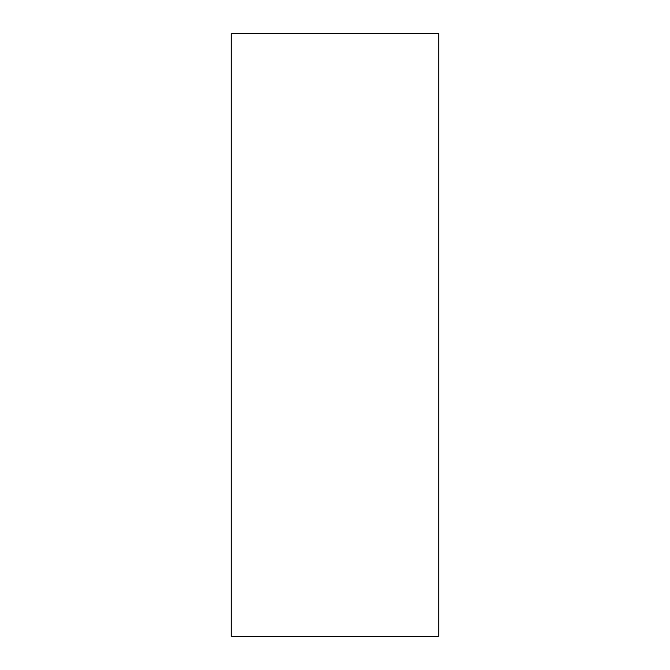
<?xml version="1.0" encoding="UTF-8"?>
<svg xmlns="http://www.w3.org/2000/svg" width="670" height="670" viewBox="0 0 670 670"><rect width="100%" height="100%" fill="white"/><g stroke="black" fill="none" stroke-linecap="round" stroke-linejoin="round"><path stroke-width="1" d="M438.548 33.5L231.452 33.5L231.452 636.5L438.548 636.5L438.548 33.5"/></g></svg>
